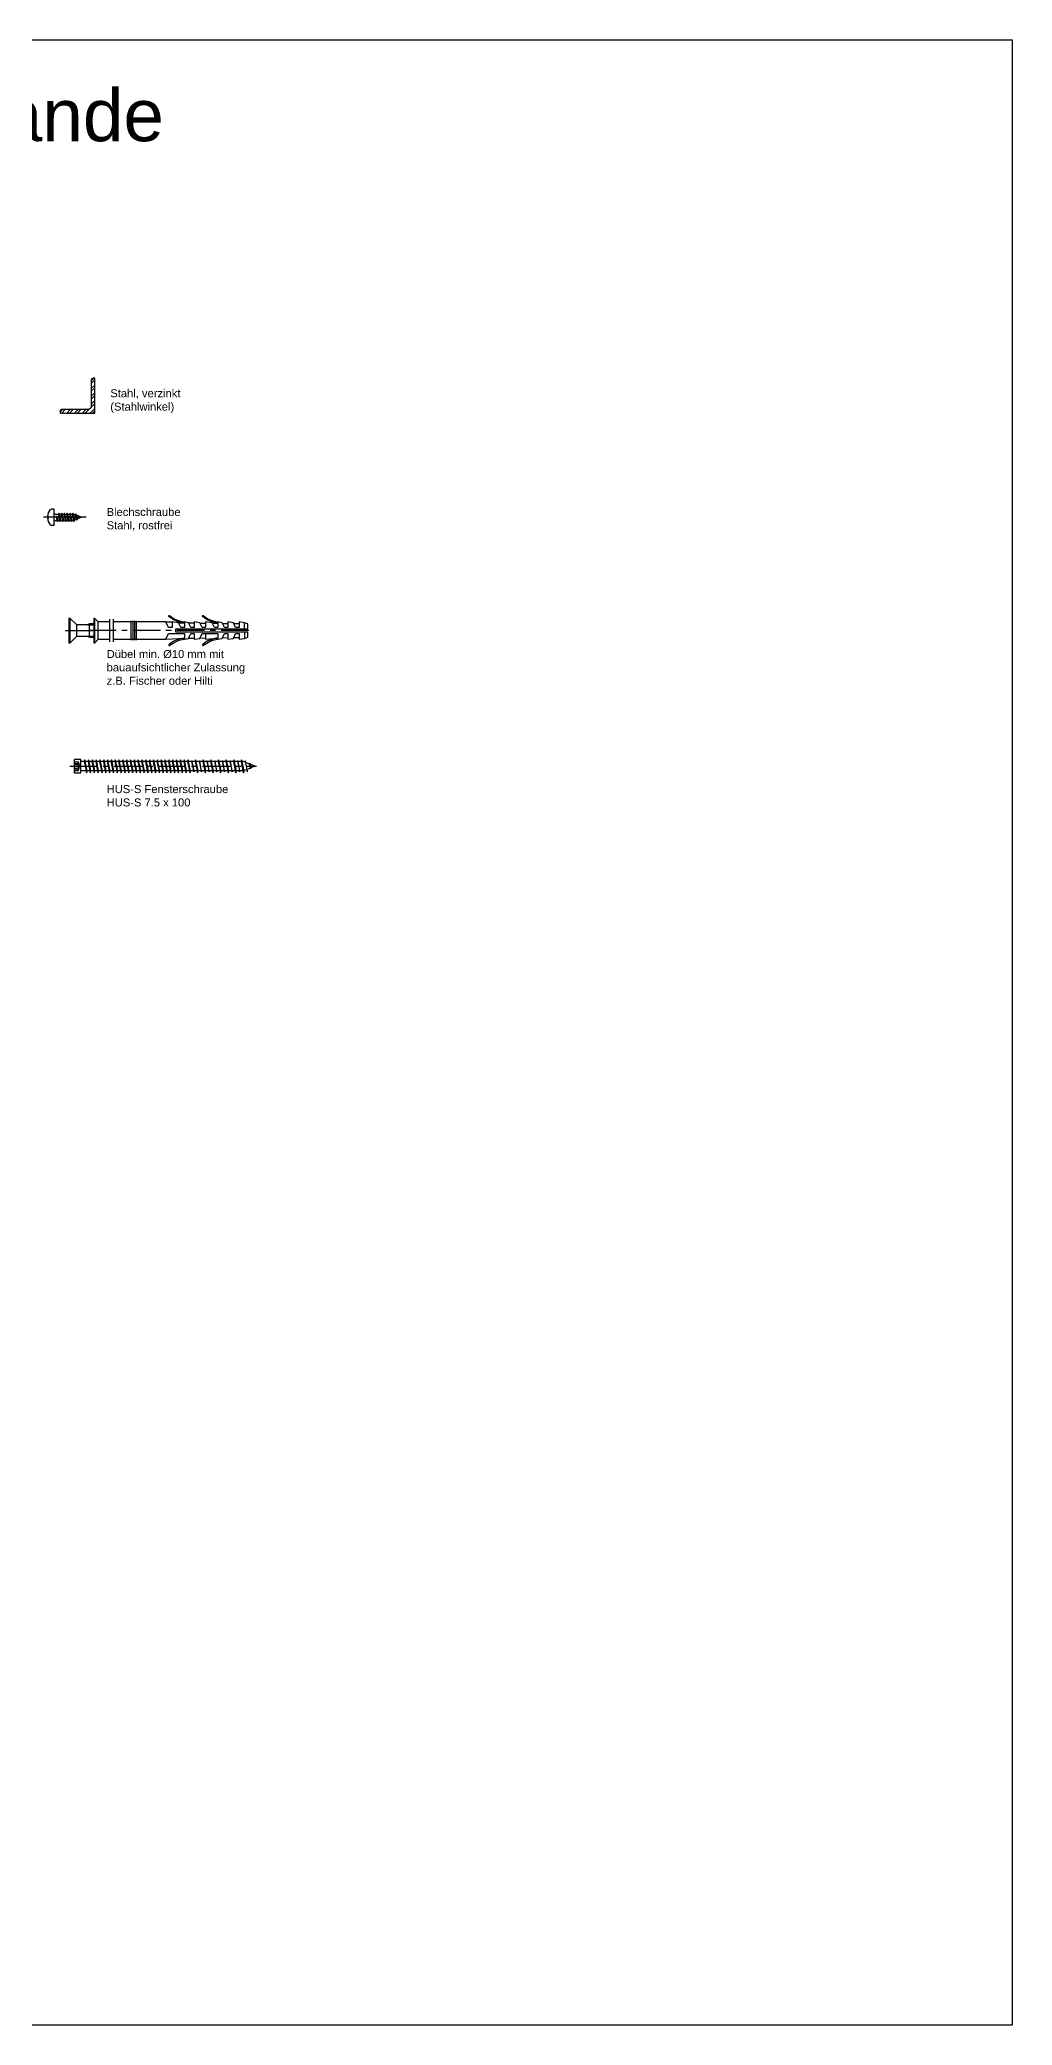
# Model space of a CAD drawing. Header units: millimetres. Extents: x -1821 to 14707, y -2864 to 1473.
# Drawn here: x 1589 to 2707, y -2864 to -581 of the extents above; entities that cross this region are included whole.
import ezdxf

# ---------------------------------------------------------------- set-up
doc = ezdxf.new("R2010")
doc.units = ezdxf.units.MM
for name, pattern in [('AUSGEZOGEN', [0]), ('CENTER', [50.8, 31.75, -6.35, 6.35, -6.35]), ('GESTRICHELT', [0.75, 0.5, -0.25])]:
    doc.linetypes.add(name, pattern=pattern)
for name, color, linetype in [('01TXT', 7, 'Continuous'), ('BOUND_EXT', 30, 'Continuous'), ('CENT_12', 40, 'CENTER'), ('CONST18', 3, 'Continuous'), ('CONST25', 2, 'Continuous'), ('CONST35', 7, 'Continuous'), ('HIDE_25', 2, 'GESTRICHELT')]:
    doc.layers.add(name, color=color, linetype=linetype)
doc.styles.add('HLVL00S00', font='swiss.ttf')
doc.styles.add('SWISS', font='swiss.ttf')

# ---------------------------------------------------------------- blocks, each defined once
blk = doc.blocks.new('WS186061')
blk.add_lwpolyline([(4.4, 2, -0.234469), (4.8, 1.2), (4.8, 0), (-4.8, 0), (-4.8, 1.2, -0.234469), (-4.4, 2, -0.146081), (-0.5, 3.5), (-0.5, 3), (0.5, 3), (0.5, 3.5, -0.146081)], format="xyb", close=True)
at = {"linetype": 'CENTER'}
blk.add_lwpolyline([(0, -18.5), (0, 6)], dxfattribs=at)
for points in [[(0, -1.3), (-1.8, -1.7), (-2.4, -2.1), (-1.8, -2.5), (0, -2), (0.6, -1.6), (0, -1.3)], [(-2.4, -2.1), (0.6, -1.6)], [(-2.4, -3.7), (2.4, -2.9)], [(-2.4, -5.3), (2.4, -4.5)], [(-2.4, -6.9), (2.4, -6.1)], [(-2.4, -8.5), (2.4, -7.7)], [(-2.4, -10.1), (2.4, -9.3)], [(-2.4, -11.7), (2.4, -10.9)], [(-1.7, -13.2), (2, -12.6)], [(-1.3, -12.9), (-1.6, -12)], [(1.3, -12.9), (0, -16), (-1, -13.5)], [(1.8, -11.7), (1.5, -12.3)]]:
    blk.add_lwpolyline(points)
for points in [[(1.8, -3.2), (2.4, -2.9), (1.8, -2.5), (-1.8, -3.3), (-2.4, -3.7), (-1.8, -4.1)], [(1.8, -4.8), (2.4, -4.5), (1.8, -4.1), (-1.8, -4.9), (-2.4, -5.3), (-1.8, -5.7)], [(1.8, -6.4), (2.4, -6.1), (1.8, -5.7), (-1.8, -6.5), (-2.4, -6.9), (-1.8, -7.3)], [(1.8, -8), (2.4, -7.7), (1.8, -7.3), (-1.8, -8.1), (-2.4, -8.5), (-1.8, -8.9)], [(1.8, -9.6), (2.4, -9.3), (1.8, -8.9), (-1.8, -9.7), (-2.4, -10.1), (-1.8, -10.5)], [(1.8, -11.2), (2.4, -10.9), (1.8, -10.5), (-1.8, -11.3), (-2.4, -11.7), (-1.8, -12.1)], [(1.5, -12.3), (2, -12.6), (1.3, -12.9), (-1, -13.5), (-1.7, -13.2), (-1.3, -12.9)]]:
    blk.add_lwpolyline(points, close=True)
at = {"linetype": 'AUSGEZOGEN'}
for points in [[(-1.8, -0.7), (-1.8, -1.7)], [(-1.8, -2.5), (-1.8, -3.3)], [(-1.8, -4.1), (-1.8, -4.9)], [(-1.8, -5.7), (-1.8, -6.5)], [(-1.8, -7.3), (-1.8, -8.1)], [(-1.8, -8.9), (-1.8, -9.7)], [(-1.8, -10.5), (-1.8, -11.3)], [(1.8, -0.7), (1.8, -2.5)], [(1.8, -1.6), (1.8, -2.5)], [(1.8, -3.2), (1.8, -4.1)], [(1.8, -4.8), (1.8, -5.7)], [(1.8, -6.4), (1.8, -7.3)], [(1.8, -8), (1.8, -8.9)], [(1.8, -9.6), (1.8, -10.5)], [(1.8, -11.2), (1.8, -11.7)]]:
    blk.add_lwpolyline(points, dxfattribs=at)
for centre, start, end in [((-2.5, -0.7), 0, 90), ((2.5, -0.7), 90, 180)]:
    blk.add_arc(centre, 0.7, start, end)

msp = doc.modelspace()

# ---------------------------------------------------------------- hatches: boundary and pattern name
at = {"layer": 'CONST25'}
h = msp.add_hatch(dxfattribs=at)
h.set_pattern_fill('STEEL', color=256, scale=2, style=0)
h.set_pattern_definition([(45, (1065.1895, -1397.109), (-4.49013, 4.49013), []), (45, (1065.1895, -1393.934), (-4.49013, 4.49013), [])])
h.paths.add_polyline_path([(1651.989474, -969.908857), (1649.989474, -969.908857, 0.4142135624), (1647.989474, -971.908857), (1647.989474, -1001.908857, -0.4142135624), (1643.989474, -1005.908857), (1613.989474, -1005.908857, 0.4142135624), (1611.989474, -1007.908857), (1611.989474, -1009.908857), (1651.989474, -1009.908857)])

# ---------------------------------------------------------------- linework, layer by layer
at = {"layer": 'BOUND_EXT'}
msp.add_lwpolyline([(0, -580.702408), (2707.197, -580.702408), (2707.197, -2863.70482), (0, -2863.70482)], close=True, dxfattribs=at)
msp.add_lwpolyline([(0, -580.702408), (2707.197, -580.702408), (2707.197, -2863.70482), (0, -2863.70482)], close=True, dxfattribs=at)
at = {"layer": 'CENT_12'}
for p, q in [((1617.953784, -1260.024222), (1650.790147, -1260.024222)), ((1623.454633, -1416.093112), (1837.826533, -1416.093112))]:
    msp.add_line(p, q, dxfattribs=at)
for points in [[(1668.990147, -1247.024222), (1668.990147, -1273.024222)], [(1672.990147, -1247.024222), (1672.990147, -1273.024222)], [(1828.990147, -1260.024222), (1646.190147, -1260.024222)]]:
    msp.add_lwpolyline(points, dxfattribs=at)
at = {"layer": 'CONST18'}
for p, q in [((1643.662875, -1253.660586), (1650.790147, -1253.660586)), ((1643.662875, -1266.387859), (1650.790147, -1266.387859))]:
    msp.add_line(p, q, dxfattribs=at)
at = {"layer": 'CONST25'}
for p, q in [((1639.800659, -1410.793112), (1635.990147, -1410.793112)), ((1644.200659, -1410.793112), (1640.979636, -1410.793112)), ((1648.600659, -1410.793112), (1645.379636, -1410.793112)), ((1653.000659, -1410.793112), (1649.779636, -1410.793112)), ((1657.400659, -1410.793112), (1654.179636, -1410.793112)), ((1661.800659, -1410.793112), (1658.579636, -1410.793112)), ((1666.200659, -1410.793112), (1662.979636, -1410.793112)), ((1670.600659, -1410.793112), (1667.379636, -1410.793112)), ((1675.000659, -1410.793112), (1671.779636, -1410.793112)), ((1679.400659, -1410.793112), (1676.179636, -1410.793112)), ((1683.800659, -1410.793112), (1680.579636, -1410.793112)), ((1688.200659, -1410.793112), (1684.979636, -1410.793112)), ((1692.600659, -1410.793112), (1689.379636, -1410.793112)), ((1697.000659, -1410.793112), (1693.779636, -1410.793112)), ((1701.400659, -1410.793112), (1698.179636, -1410.793112)), ((1705.800659, -1410.793112), (1702.579636, -1410.793112)), ((1710.200659, -1410.793112), (1706.979636, -1410.793112)), ((1714.600659, -1410.793112), (1711.379636, -1410.793112)), ((1719.000659, -1410.793112), (1715.779636, -1410.793112)), ((1723.400659, -1410.793112), (1720.179636, -1410.793112)), ((1727.800659, -1410.793112), (1724.579636, -1410.793112)), ((1732.200659, -1410.793112), (1728.979636, -1410.793112)), ((1736.600659, -1410.793112), (1733.379636, -1410.793112)), ((1741.000659, -1410.793112), (1737.779636, -1410.793112)), ((1745.400659, -1410.793112), (1742.179636, -1410.793112)), ((1749.800659, -1410.793112), (1746.579636, -1410.793112)), ((1754.200659, -1410.793112), (1750.979636, -1410.793112)), ((1758.600659, -1410.793112), (1755.379636, -1410.793112)), ((1763.295403, -1410.793112), (1759.779636, -1410.793112)), ((1767.400659, -1410.793112), (1763.884892, -1410.793112)), ((1772.095403, -1410.793112), (1768.579636, -1410.793112)), ((1776.200659, -1410.793112), (1772.684892, -1410.793112)), ((1780.895403, -1410.793112), (1777.379636, -1410.793112)), ((1785.000659, -1410.793112), (1781.484892, -1410.793112)), ((1789.695403, -1410.793112), (1786.179636, -1410.793112)), ((1793.800659, -1410.793112), (1790.284892, -1410.793112)), ((1798.495403, -1410.793112), (1794.979636, -1410.793112)), ((1802.600659, -1410.793112), (1799.084892, -1410.793112)), ((1807.295403, -1410.793112), (1803.779636, -1410.793112)), ((1811.400659, -1410.793112), (1807.884892, -1410.793112)), ((1816.095403, -1410.793112), (1812.579636, -1410.793112)), ((1820.200659, -1410.793112), (1816.684892, -1410.793112)), ((1823.194816, -1410.793112), (1821.379636, -1410.793112)), ((1825.055352, -1411.563771), (1823.194816, -1410.793112)), ((1829.84626, -1413.548231), (1825.700284, -1411.830911)), ((1830.881998, -1418.208977), (1829.84626, -1413.548231)), ((1831.470854, -1417.965065), (1830.530512, -1413.831657)), ((1835.990147, -1416.093112), (1830.530512, -1413.831657)), ((1642.000659, -1421.393112), (1635.990147, -1421.393112)), ((1646.400659, -1421.393112), (1643.179636, -1421.393112)), ((1650.800659, -1421.393112), (1647.579636, -1421.393112)), ((1655.200659, -1421.393112), (1651.979636, -1421.393112)), ((1659.600659, -1421.393112), (1656.379636, -1421.393112)), ((1664.000659, -1421.393112), (1660.779636, -1421.393112)), ((1668.400659, -1421.393112), (1665.179636, -1421.393112)), ((1672.800659, -1421.393112), (1669.579636, -1421.393112)), ((1677.200659, -1421.393112), (1673.979636, -1421.393112)), ((1681.600659, -1421.393112), (1678.379636, -1421.393112)), ((1686.000659, -1421.393112), (1682.779636, -1421.393112)), ((1690.400659, -1421.393112), (1687.179636, -1421.393112)), ((1694.800659, -1421.393112), (1691.579636, -1421.393112)), ((1699.200659, -1421.393112), (1695.979636, -1421.393112)), ((1703.600659, -1421.393112), (1700.379636, -1421.393112)), ((1708.000659, -1421.393112), (1704.779636, -1421.393112)), ((1712.400659, -1421.393112), (1709.179636, -1421.393112)), ((1716.800659, -1421.393112), (1713.579636, -1421.393112)), ((1721.200659, -1421.393112), (1717.979636, -1421.393112)), ((1725.600659, -1421.393112), (1722.379636, -1421.393112)), ((1730.000659, -1421.393112), (1726.779636, -1421.393112)), ((1734.400659, -1421.393112), (1731.179636, -1421.393112)), ((1738.800659, -1421.393112), (1735.579636, -1421.393112)), ((1743.200659, -1421.393112), (1739.979636, -1421.393112)), ((1747.600659, -1421.393112), (1744.379636, -1421.393112)), ((1752.000659, -1421.393112), (1748.779636, -1421.393112)), ((1756.400659, -1421.393112), (1753.179636, -1421.393112)), ((1760.800659, -1421.393112), (1757.579636, -1421.393112)), ((1765.495403, -1421.393112), (1761.979636, -1421.393112)), ((1769.600659, -1421.393112), (1766.084892, -1421.393112)), ((1778.400659, -1421.393112), (1774.884892, -1421.393112)), ((1783.095403, -1421.393112), (1779.579636, -1421.393112)), ((1787.200659, -1421.393112), (1783.684892, -1421.393112)), ((1791.895403, -1421.393112), (1788.379636, -1421.393112)), ((1796.000659, -1421.393112), (1792.484892, -1421.393112)), ((1800.695403, -1421.393112), (1797.179636, -1421.393112)), ((1804.800659, -1421.393112), (1801.284892, -1421.393112)), ((1809.495403, -1421.393112), (1805.979636, -1421.393112)), ((1813.600659, -1421.393112), (1810.084892, -1421.393112)), ((1818.295403, -1421.393112), (1814.779636, -1421.393112)), ((1822.400659, -1421.393112), (1818.884892, -1421.393112)), ((1826.78662, -1419.905338), (1823.549172, -1421.246333)), ((1830.881998, -1418.208977), (1827.329442, -1419.680494)), ((1835.990147, -1416.093112), (1831.470854, -1417.965065))]:
    msp.add_line(p, q, dxfattribs=at)
for points in [[(1650.790147, -1252.387859), (1645.699238, -1252.387859), (1643.662875, -1253.660586), (1632.07731, -1253.660586, -0.1989123674), (1630.997365, -1253.213258), (1623.808329, -1246.024222), (1622.281057, -1246.024222), (1622.281057, -1274.024222), (1623.808329, -1274.024222), (1630.997365, -1266.835186, -0.1989123674), (1632.07731, -1266.387859), (1643.662875, -1266.387859), (1645.699238, -1267.660586), (1650.790147, -1267.660586)], [(1754.990147, -1251.122618, -0.1632207765), (1737.500035, -1244.104824, -1.3270804602), (1738.390147, -1243.024222, 0.1460127819), (1754.990147, -1250.024222)], [(1793.437732, -1251.415901, -0.1460127819), (1776.100035, -1244.104824, -1.3270804602), (1776.990147, -1243.024222, 0.1460127819), (1793.590147, -1250.024222)], [(1754.990147, -1268.925826, 0.1632207765), (1737.500035, -1275.943621, 1.3270804602), (1738.390147, -1277.024222, -0.1460127819), (1754.990147, -1270.024222)], [(1793.437732, -1268.632544, 0.1460127819), (1776.100035, -1275.943621, 1.3270804602), (1776.990147, -1277.024222, -0.1460127819), (1793.590147, -1270.024222)]]:
    msp.add_lwpolyline(points, format="xyb", dxfattribs=at)
for points in [[(1623.808329, -1274.024222), (1623.808329, -1246.024222)], [(1631.444693, -1266.525039), (1631.444693, -1253.523406)], [(1645.699238, -1267.660586), (1645.699238, -1252.387859)], [(1668.990147, -1250.024222), (1655.990147, -1250.024222), (1651.990147, -1246.024222), (1650.790147, -1246.024222), (1650.790147, -1274.024222), (1651.990147, -1274.024222), (1655.990147, -1270.024222), (1668.990147, -1270.024222)], [(1651.990147, -1274.024222), (1651.990147, -1246.024222)], [(1655.990147, -1270.024222), (1655.990147, -1250.024222)], [(1779.390147, -1263.624222), (1793.590147, -1263.624222), (1793.590147, -1270.024222), (1798.431324, -1269.024222), (1800.990147, -1263.624222), (1804.990147, -1263.624222), (1804.990147, -1270.024222), (1811.431324, -1269.024222), (1813.990147, -1263.624222), (1817.990147, -1263.624222), (1817.990147, -1270.024222), (1823.990147, -1269.024222), (1827.990147, -1267.830674), (1827.990147, -1262.024222), (1744.990147, -1262.024222), (1744.990147, -1258.024222), (1827.990147, -1258.024222), (1827.990147, -1252.217771), (1823.990147, -1251.024222), (1817.990147, -1250.024222), (1817.990147, -1256.424222), (1813.990147, -1256.424222), (1811.431324, -1251.024222), (1804.990147, -1250.024222), (1804.990147, -1256.424222), (1800.990147, -1256.424222), (1798.431324, -1251.024222), (1793.590147, -1250.024222), (1793.590147, -1256.424222), (1789.590147, -1256.424222), (1787.031324, -1251.024222), (1779.390147, -1250.024222), (1779.390147, -1256.424222), (1775.390147, -1256.424222), (1772.831324, -1251.024222), (1766.390147, -1250.024222), (1766.390147, -1256.424222), (1762.390147, -1256.424222), (1759.831324, -1251.024222), (1754.990147, -1250.024222), (1754.990147, -1256.424222), (1750.990147, -1256.424222), (1748.431324, -1251.024222), (1740.790147, -1250.024222), (1740.790147, -1256.424222), (1736.790147, -1256.424222), (1733.757468, -1250.024222), (1672.990147, -1250.024222)], [(1693.990147, -1271.024222), (1693.990147, -1249.024222)], [(1695.990147, -1271.024222), (1695.990147, -1249.024222)], [(1697.990147, -1271.024222), (1697.990147, -1249.024222)], [(1699.990147, -1271.024222), (1699.990147, -1249.024222)], [(1733.757468, -1250.024222), (1740.790147, -1250.024222)], [(1748.431324, -1251.024222), (1754.990147, -1251.122618)], [(1759.912945, -1251.196471), (1766.390147, -1251.293642)], [(1773.006021, -1251.392894), (1779.390147, -1251.488669)], [(1787.30769, -1251.607449), (1793.590147, -1251.701699)], [(1798.78931, -1251.779697), (1804.990147, -1251.872723)], [(1811.882387, -1251.976121), (1817.990147, -1252.06775)], [(1823.990147, -1258.024222), (1823.990147, -1251.024222)], [(1672.990147, -1270.024222), (1733.757468, -1270.024222), (1736.790147, -1263.624222), (1754.990147, -1263.624222), (1754.990147, -1270.024222), (1759.831324, -1269.024222), (1762.390147, -1263.624222), (1766.390147, -1263.624222), (1766.390147, -1270.024222), (1772.831324, -1269.024222), (1775.390147, -1263.624222), (1779.390147, -1263.624222), (1779.390147, -1270.024222), (1793.437732, -1268.632544)], [(1733.757468, -1270.024222), (1754.990147, -1268.925826)], [(1759.912945, -1268.851974), (1766.390147, -1268.754802)], [(1773.006021, -1268.655551), (1779.390147, -1268.559775)], [(1798.78931, -1268.268747), (1804.990147, -1268.175722)], [(1811.882387, -1268.072324), (1817.990147, -1267.980695)], [(1823.990147, -1262.024222), (1823.990147, -1269.024222)], [(1830.530512, -1413.831657), (1830.150414, -1412.413112), (1829.84626, -1413.548231)], [(1774.295403, -1421.393112), (1770.779636, -1421.393112)], [(1831.470854, -1417.965065), (1831.143748, -1419.185843), (1830.881998, -1418.208977)]]:
    msp.add_lwpolyline(points, dxfattribs=at)
msp.add_lwpolyline([(1628.990147, -1423.793112), (1635.990147, -1423.793112), (1635.990147, -1408.393112), (1628.990147, -1408.393112, 0.4142135624), (1628.390147, -1408.993112), (1628.390147, -1423.193112, 0.4142135624)], format="xyb", close=True, dxfattribs=at)
for points in [[(1639.800659, -1410.793112), (1642.000659, -1421.393112), (1642.590147, -1423.593112), (1643.179636, -1421.393112), (1640.979636, -1410.793112), (1640.390147, -1408.593112)], [(1644.200659, -1410.793112), (1646.400659, -1421.393112), (1646.990147, -1423.593112), (1647.579636, -1421.393112), (1645.379636, -1410.793112), (1644.790147, -1408.593112)], [(1648.600659, -1410.793112), (1650.800659, -1421.393112), (1651.390147, -1423.593112), (1651.979636, -1421.393112), (1649.779636, -1410.793112), (1649.190147, -1408.593112)], [(1653.000659, -1410.793112), (1655.200659, -1421.393112), (1655.790147, -1423.593112), (1656.379636, -1421.393112), (1654.179636, -1410.793112), (1653.590147, -1408.593112)], [(1657.400659, -1410.793112), (1659.600659, -1421.393112), (1660.190147, -1423.593112), (1660.779636, -1421.393112), (1658.579636, -1410.793112), (1657.990147, -1408.593112)], [(1661.800659, -1410.793112), (1664.000659, -1421.393112), (1664.590147, -1423.593112), (1665.179636, -1421.393112), (1662.979636, -1410.793112), (1662.390147, -1408.593112)], [(1666.200659, -1410.793112), (1668.400659, -1421.393112), (1668.990147, -1423.593112), (1669.579636, -1421.393112), (1667.379636, -1410.793112), (1666.790147, -1408.593112)], [(1670.600659, -1410.793112), (1672.800659, -1421.393112), (1673.390147, -1423.593112), (1673.979636, -1421.393112), (1671.779636, -1410.793112), (1671.190147, -1408.593112)], [(1675.000659, -1410.793112), (1677.200659, -1421.393112), (1677.790147, -1423.593112), (1678.379636, -1421.393112), (1676.179636, -1410.793112), (1675.590147, -1408.593112)], [(1679.400659, -1410.793112), (1681.600659, -1421.393112), (1682.190147, -1423.593112), (1682.779636, -1421.393112), (1680.579636, -1410.793112), (1679.990147, -1408.593112)], [(1683.800659, -1410.793112), (1686.000659, -1421.393112), (1686.590147, -1423.593112), (1687.179636, -1421.393112), (1684.979636, -1410.793112), (1684.390147, -1408.593112)], [(1688.200659, -1410.793112), (1690.400659, -1421.393112), (1690.990147, -1423.593112), (1691.579636, -1421.393112), (1689.379636, -1410.793112), (1688.790147, -1408.593112)], [(1692.600659, -1410.793112), (1694.800659, -1421.393112), (1695.390147, -1423.593112), (1695.979636, -1421.393112), (1693.779636, -1410.793112), (1693.190147, -1408.593112)], [(1697.000659, -1410.793112), (1699.200659, -1421.393112), (1699.790147, -1423.593112), (1700.379636, -1421.393112), (1698.179636, -1410.793112), (1697.590147, -1408.593112)], [(1701.400659, -1410.793112), (1703.600659, -1421.393112), (1704.190147, -1423.593112), (1704.779636, -1421.393112), (1702.579636, -1410.793112), (1701.990147, -1408.593112)], [(1705.800659, -1410.793112), (1708.000659, -1421.393112), (1708.590147, -1423.593112), (1709.179636, -1421.393112), (1706.979636, -1410.793112), (1706.390147, -1408.593112)], [(1710.200659, -1410.793112), (1712.400659, -1421.393112), (1712.990147, -1423.593112), (1713.579636, -1421.393112), (1711.379636, -1410.793112), (1710.790147, -1408.593112)], [(1714.600659, -1410.793112), (1716.800659, -1421.393112), (1717.390147, -1423.593112), (1717.979636, -1421.393112), (1715.779636, -1410.793112), (1715.190147, -1408.593112)], [(1719.000659, -1410.793112), (1721.200659, -1421.393112), (1721.790147, -1423.593112), (1722.379636, -1421.393112), (1720.179636, -1410.793112), (1719.590147, -1408.593112)], [(1723.400659, -1410.793112), (1725.600659, -1421.393112), (1726.190147, -1423.593112), (1726.779636, -1421.393112), (1724.579636, -1410.793112), (1723.990147, -1408.593112)], [(1727.800659, -1410.793112), (1730.000659, -1421.393112), (1730.590147, -1423.593112), (1731.179636, -1421.393112), (1728.979636, -1410.793112), (1728.390147, -1408.593112)], [(1732.200659, -1410.793112), (1734.400659, -1421.393112), (1734.990147, -1423.593112), (1735.579636, -1421.393112), (1733.379636, -1410.793112), (1732.790147, -1408.593112)], [(1736.600659, -1410.793112), (1738.800659, -1421.393112), (1739.390147, -1423.593112), (1739.979636, -1421.393112), (1737.779636, -1410.793112), (1737.190147, -1408.593112)], [(1741.000659, -1410.793112), (1743.200659, -1421.393112), (1743.790147, -1423.593112), (1744.379636, -1421.393112), (1742.179636, -1410.793112), (1741.590147, -1408.593112)], [(1745.400659, -1410.793112), (1747.600659, -1421.393112), (1748.190147, -1423.593112), (1748.779636, -1421.393112), (1746.579636, -1410.793112), (1745.990147, -1408.593112)], [(1749.800659, -1410.793112), (1752.000659, -1421.393112), (1752.590147, -1423.593112), (1753.179636, -1421.393112), (1750.979636, -1410.793112), (1750.390147, -1408.593112)], [(1754.200659, -1410.793112), (1756.400659, -1421.393112), (1756.990147, -1423.593112), (1757.579636, -1421.393112), (1755.379636, -1410.793112), (1754.790147, -1408.593112)], [(1758.600659, -1410.793112), (1760.800659, -1421.393112), (1761.390147, -1423.593112), (1761.979636, -1421.393112), (1759.779636, -1410.793112), (1759.190147, -1408.593112)], [(1766.084892, -1421.393112), (1763.884892, -1410.793112), (1763.590147, -1409.693112), (1763.295403, -1410.793112), (1765.495403, -1421.393112), (1765.790147, -1422.493112)], [(1767.400659, -1410.793112), (1769.600659, -1421.393112), (1770.190147, -1423.593112), (1770.779636, -1421.393112), (1768.579636, -1410.793112), (1767.990147, -1408.593112)], [(1774.884892, -1421.393112), (1772.684892, -1410.793112), (1772.390147, -1409.693112), (1772.095403, -1410.793112), (1774.295403, -1421.393112), (1774.590147, -1422.493112)], [(1776.200659, -1410.793112), (1778.400659, -1421.393112), (1778.990147, -1423.593112), (1779.579636, -1421.393112), (1777.379636, -1410.793112), (1776.790147, -1408.593112)], [(1783.684892, -1421.393112), (1781.484892, -1410.793112), (1781.190147, -1409.693112), (1780.895403, -1410.793112), (1783.095403, -1421.393112), (1783.390147, -1422.493112)], [(1785.000659, -1410.793112), (1787.200659, -1421.393112), (1787.790147, -1423.593112), (1788.379636, -1421.393112), (1786.179636, -1410.793112), (1785.590147, -1408.593112)], [(1792.484892, -1421.393112), (1790.284892, -1410.793112), (1789.990147, -1409.693112), (1789.695403, -1410.793112), (1791.895403, -1421.393112), (1792.190147, -1422.493112)], [(1793.800659, -1410.793112), (1796.000659, -1421.393112), (1796.590147, -1423.593112), (1797.179636, -1421.393112), (1794.979636, -1410.793112), (1794.390147, -1408.593112)], [(1801.284892, -1421.393112), (1799.084892, -1410.793112), (1798.790147, -1409.693112), (1798.495403, -1410.793112), (1800.695403, -1421.393112), (1800.990147, -1422.493112)], [(1802.600659, -1410.793112), (1804.800659, -1421.393112), (1805.390147, -1423.593112), (1805.979636, -1421.393112), (1803.779636, -1410.793112), (1803.190147, -1408.593112)], [(1810.084892, -1421.393112), (1807.884892, -1410.793112), (1807.590147, -1409.693112), (1807.295403, -1410.793112), (1809.495403, -1421.393112), (1809.790147, -1422.493112)], [(1811.400659, -1410.793112), (1813.600659, -1421.393112), (1814.190147, -1423.593112), (1814.779636, -1421.393112), (1812.579636, -1410.793112), (1811.990147, -1408.593112)], [(1818.884892, -1421.393112), (1816.684892, -1410.793112), (1816.390147, -1409.693112), (1816.095403, -1410.793112), (1818.295403, -1421.393112), (1818.590147, -1422.493112)], [(1820.200659, -1410.793112), (1822.400659, -1421.393112), (1822.990147, -1423.593112), (1823.579636, -1421.393112), (1821.379636, -1410.793112), (1820.790147, -1408.593112)], [(1827.684892, -1421.393112), (1825.484892, -1410.793112), (1825.190147, -1409.693112), (1824.895403, -1410.793112), (1827.095403, -1421.393112), (1827.390147, -1422.493112)]]:
    msp.add_lwpolyline(points, close=True, dxfattribs=at)
at = {"layer": 'CONST35'}
msp.add_lwpolyline([(1651.989474, -1009.908857), (1651.989474, -969.908857), (1649.989474, -969.908857, 0.4142135624), (1647.989474, -971.908857), (1647.989474, -1001.908857, -0.4142135624), (1643.989474, -1005.908857), (1613.989474, -1005.908857, 0.4142135624), (1611.989474, -1007.908857), (1611.989474, -1009.908857)], format="xyb", close=True, dxfattribs=at)
at = {"layer": 'HIDE_25'}
for points in [[(1628.390147, -1411.093113), (1633.250582, -1411.093113)], [(1628.390147, -1414.093112), (1633.250582, -1414.093112)], [(1628.566549, -1413.093112), (1633.362621, -1413.093112)], [(1633.250582, -1411.093113), (1634.456354, -1416.093112)], [(1628.390147, -1418.093112), (1633.250582, -1418.093112)], [(1628.390147, -1421.093112), (1633.250582, -1421.093112)], [(1628.566549, -1419.093112), (1633.362621, -1419.093112)], [(1633.250582, -1421.093112), (1634.456354, -1416.093112)]]:
    msp.add_lwpolyline(points, dxfattribs=at)
for centre, radius, start, end in [((1622.874551, -1412.593113), 5.715926, 344.786019617, 15.213980383), ((1621.674896, -1416.093112), 7.006755, 343.414917109, 16.585082891), ((1623.666072, -1412.593113), 9.701177, 351.105218998, 8.894781002), ((1617.05888, -1416.093112), 16.314755, 352.958488627, 7.041511373), ((1622.874551, -1419.593112), 5.715926, 344.786019617, 15.213980383), ((1623.666072, -1419.593112), 9.701177, 351.105218998, 8.894781002)]:
    msp.add_arc(centre, radius, start, end, dxfattribs=at)

# ---------------------------------------------------------------- block references
at = {"layer": 'CONST25', "xscale": 2, "yscale": 2, "zscale": 2, "rotation": 90}
msp.add_blockref('WS186061', (1604.907595, -1129.730545), dxfattribs=at)

# ---------------------------------------------------------------- texts
at = {"layer": '01TXT', "color": 40}
for s, insert, char_height, width, attachment_point, style in [('Stückliste / Zeichenerklärung / Bef. Abstände', (59.098147, -637.403804), 60, 13525.0477515, 1, 'SWISS'), ('Stahl, verzinkt \\P(Stahlwinkel)', (1669.789474, -1009.908857), 9.2, 141.18280321, 7, 'HLVL00S00'), ('Blechschraube \\PStahl, rostfrei', (1665.590147, -1145.354579), 9.2, 212.43119667, 7, 'HLVL00S00'), ('Dübel min. %%C10 mm mit bauaufsichtlicher Zulassung\\Pz.B. Fischer oder Hilti', (1665.590147, -1322.448509), 9.2, 169.5853522, 7, 'HLVL00S00'), ('HUS-S Fensterschraube\\PHUS-S 7.5 x 100 ', (1665.590147, -1462.417399), 9.2, 164.77511981, 7, 'HLVL00S00')]:
    msp.add_mtext(s, dxfattribs=dict(at, insert=insert, char_height=char_height, width=width, attachment_point=attachment_point, style=style))

doc.saveas('drawing.dxf')
